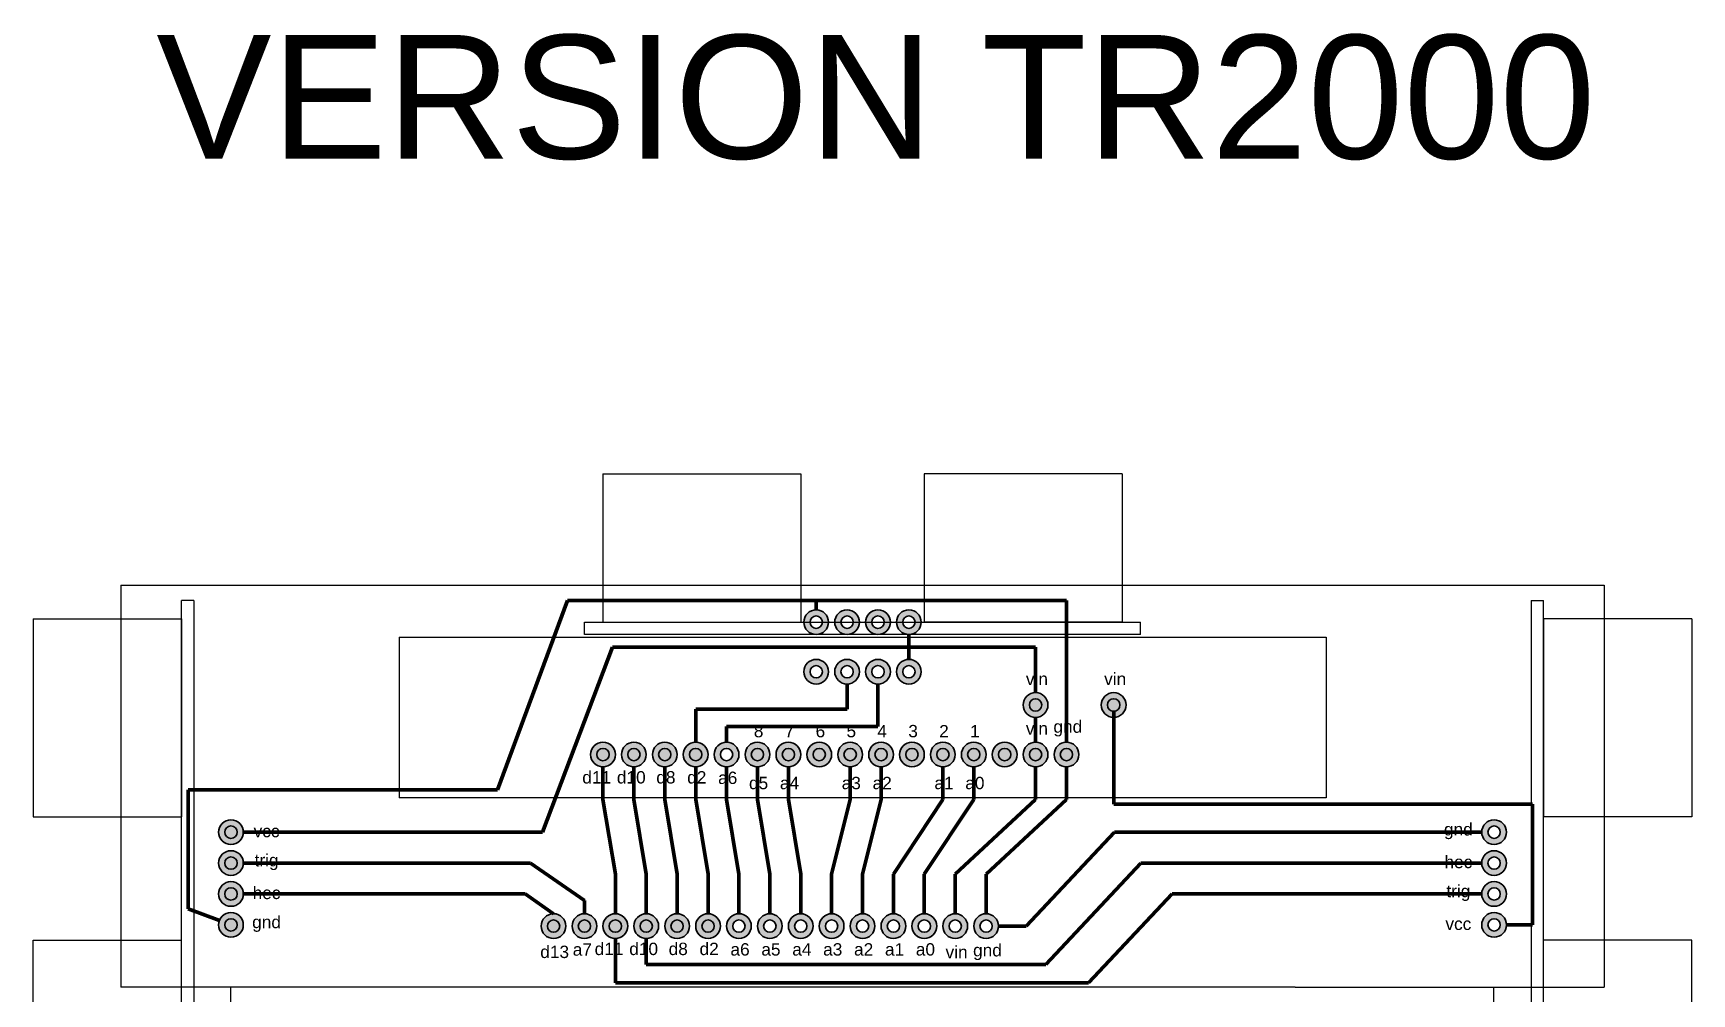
# Model space of a CAD drawing. Header units: millimetres. Extents: x 354 to 1075, y 97 to 298.
# Drawn here: x 572.3 to 706.5, y 220.3 to 298 of the extents above; entities that cross this region are included whole.
import ezdxf

# ---------------------------------------------------------------- set-up
doc = ezdxf.new("R2010")
doc.units = ezdxf.units.MM
doc.layers.add('motores', color=160, linetype='Continuous')
doc.layers.add('placas', color=80, linetype='Continuous')
doc.layers.add('ribetes', color=12, linetype='Continuous', lineweight=100)
doc.layers.add('TALADRO', color=210, linetype='Continuous', lineweight=35)
doc.styles.get("Standard").update_dxf_attribs({"font": 'arial.ttf'})

msp = doc.modelspace()

# ---------------------------------------------------------------- hatches: boundary and pattern name
at = {"layer": 'TALADRO'}
h = msp.add_hatch(color=256, dxfattribs=at)
h.dxf.hatch_style = 1
h.paths.add_polyline_path([(636.62, 250.36, 1), (634.62, 250.36, 1)])
h.paths.add_polyline_path([(636.12, 250.36, -1), (635.12, 250.36, -1)], flags=16)
h = msp.add_hatch(color=256, dxfattribs=at)
h.dxf.hatch_style = 1
h.paths.add_polyline_path([(639.12, 250.36, 1), (637.12, 250.36, 1)])
h.paths.add_polyline_path([(638.62, 250.36, -1), (637.62, 250.36, -1)], flags=16)
h = msp.add_hatch(color=256, dxfattribs=at)
h.dxf.hatch_style = 1
h.paths.add_polyline_path([(641.62, 250.36, 1), (639.62, 250.36, 1)])
h.paths.add_polyline_path([(641.12, 250.36, -1), (640.12, 250.36, -1)], flags=16)
h = msp.add_hatch(color=256, dxfattribs=at)
h.dxf.hatch_style = 1
h.paths.add_polyline_path([(644.12, 250.36, 1), (642.12, 250.36, 1)])
h.paths.add_polyline_path([(643.62, 250.36, -1), (642.62, 250.36, -1)], flags=16)
h = msp.add_hatch(color=256, dxfattribs=at)
h.dxf.hatch_style = 1
h.paths.add_polyline_path([(636.62, 246.35, 1), (634.62, 246.35, 1)])
h.paths.add_polyline_path([(636.12, 246.35, -1), (635.12, 246.35, -1)], flags=16)
h = msp.add_hatch(color=256, dxfattribs=at)
h.dxf.hatch_style = 1
h.paths.add_polyline_path([(639.12, 246.35, 1), (637.12, 246.35, 1)])
h.paths.add_polyline_path([(638.62, 246.35, -1), (637.62, 246.35, -1)], flags=16)
h = msp.add_hatch(color=256, dxfattribs=at)
h.dxf.hatch_style = 1
h.paths.add_polyline_path([(641.62, 246.35, 1), (639.62, 246.35, 1)])
h.paths.add_polyline_path([(641.12, 246.35, -1), (640.12, 246.35, -1)], flags=16)
h = msp.add_hatch(color=256, dxfattribs=at)
h.dxf.hatch_style = 1
h.paths.add_polyline_path([(644.12, 246.35, 1), (642.12, 246.35, 1)])
h.paths.add_polyline_path([(643.62, 246.35, -1), (642.62, 246.35, -1)], flags=16)
h = msp.add_hatch(color=256, dxfattribs=at)
h.dxf.hatch_style = 1
h.paths.add_polyline_path([(654.37, 243.66, -1), (652.37, 243.66, -1)])
h = msp.add_hatch(color=256, dxfattribs=at)
h.dxf.hatch_style = 1
h.paths.add_polyline_path([(660.69, 243.66, -1), (658.69, 243.66, -1)])
h = msp.add_hatch(color=256, dxfattribs=at)
h.dxf.hatch_style = 1
h.paths.add_polyline_path([(619.37, 239.65, -1), (617.37, 239.65, -1)])
h = msp.add_hatch(color=256, dxfattribs=at)
h.dxf.hatch_style = 1
h.paths.add_polyline_path([(621.87, 239.65, -1), (619.87, 239.65, -1)])
h = msp.add_hatch(color=256, dxfattribs=at)
h.dxf.hatch_style = 1
h.paths.add_polyline_path([(624.37, 239.65, -1), (622.37, 239.65, -1)])
h = msp.add_hatch(color=256, dxfattribs=at)
h.dxf.hatch_style = 1
h.paths.add_polyline_path([(626.87, 239.65, -1), (624.87, 239.65, -1)])
h = msp.add_hatch(color=256, dxfattribs=at)
h.dxf.hatch_style = 1
h.paths.add_polyline_path([(627.37, 239.65, 1), (629.37, 239.65, 1)])
h.paths.add_polyline_path([(628.87, 239.65, -1), (627.87, 239.65, -1)], flags=16)
h = msp.add_hatch(color=256, dxfattribs=at)
h.dxf.hatch_style = 1
h.paths.add_polyline_path([(631.87, 239.65, -1), (629.87, 239.65, -1)])
h = msp.add_hatch(color=256, dxfattribs=at)
h.dxf.hatch_style = 1
h.paths.add_polyline_path([(634.37, 239.65, -1), (632.37, 239.65, -1)])
h = msp.add_hatch(color=256, dxfattribs=at)
h.dxf.hatch_style = 1
h.paths.add_polyline_path([(636.87, 239.65, -1), (634.87, 239.65, -1)])
h = msp.add_hatch(color=256, dxfattribs=at)
h.dxf.hatch_style = 1
h.paths.add_polyline_path([(639.37, 239.65, -1), (637.37, 239.65, -1)])
h = msp.add_hatch(color=256, dxfattribs=at)
h.dxf.hatch_style = 1
h.paths.add_polyline_path([(641.87, 239.65, -1), (639.87, 239.65, -1)])
h = msp.add_hatch(color=256, dxfattribs=at)
h.dxf.hatch_style = 1
h.paths.add_polyline_path([(644.37, 239.65, -1), (642.37, 239.65, -1)])
h = msp.add_hatch(color=256, dxfattribs=at)
h.dxf.hatch_style = 1
h.paths.add_polyline_path([(646.87, 239.65, -1), (644.87, 239.65, -1)])
h = msp.add_hatch(color=256, dxfattribs=at)
h.dxf.hatch_style = 1
h.paths.add_polyline_path([(649.37, 239.65, -1), (647.37, 239.65, -1)])
h = msp.add_hatch(color=256, dxfattribs=at)
h.dxf.hatch_style = 1
h.paths.add_polyline_path([(651.87, 239.65, -1), (649.87, 239.65, -1)])
h = msp.add_hatch(color=256, dxfattribs=at)
h.dxf.hatch_style = 1
h.paths.add_polyline_path([(654.37, 239.65, -1), (652.37, 239.65, -1)])
h = msp.add_hatch(color=256, dxfattribs=at)
h.dxf.hatch_style = 1
h.paths.add_polyline_path([(656.87, 239.65, -1), (654.87, 239.65, -1)])
h = msp.add_hatch(color=256, dxfattribs=at)
h.dxf.hatch_style = 1
h.paths.add_polyline_path([(589.27, 233.37, -1), (587.27, 233.37, -1)])
h = msp.add_hatch(color=256, dxfattribs=at)
h.dxf.hatch_style = 1
h.paths.add_polyline_path([(691.47, 233.37, -1), (689.47, 233.37, -1)])
h.paths.add_polyline_path([(690.97, 233.37, -1), (689.97, 233.37, -1)], flags=16)
h = msp.add_hatch(color=256, dxfattribs=at)
h.dxf.hatch_style = 1
h.paths.add_polyline_path([(589.27, 230.87, -1), (587.27, 230.87, -1)])
h = msp.add_hatch(color=256, dxfattribs=at)
h.dxf.hatch_style = 1
h.paths.add_polyline_path([(691.47, 230.87, -1), (689.47, 230.87, -1)])
h.paths.add_polyline_path([(690.97, 230.87, -1), (689.97, 230.87, -1)], flags=16)
h = msp.add_hatch(color=256, dxfattribs=at)
h.dxf.hatch_style = 1
h.paths.add_polyline_path([(589.27, 228.37, -1), (587.27, 228.37, -1)])
h = msp.add_hatch(color=256, dxfattribs=at)
h.dxf.hatch_style = 1
h.paths.add_polyline_path([(691.47, 228.37, -1), (689.47, 228.37, -1)])
h.paths.add_polyline_path([(690.97, 228.37, -1), (689.97, 228.37, -1)], flags=16)
h = msp.add_hatch(color=256, dxfattribs=at)
h.dxf.hatch_style = 1
h.paths.add_polyline_path([(589.27, 225.87, -1), (587.27, 225.87, -1)])
h = msp.add_hatch(color=256, dxfattribs=at)
h.dxf.hatch_style = 1
h.paths.add_polyline_path([(691.47, 225.87, -1), (689.47, 225.87, -1)])
h.paths.add_polyline_path([(690.97, 225.87, -1), (689.97, 225.87, -1)], flags=16)
h = msp.add_hatch(color=256, dxfattribs=at)
h.dxf.hatch_style = 1
h.paths.add_polyline_path([(615.37, 225.77, -1), (613.37, 225.77, -1)])
h = msp.add_hatch(color=256, dxfattribs=at)
h.dxf.hatch_style = 1
h.paths.add_polyline_path([(617.87, 225.77, -1), (615.87, 225.77, -1)])
h = msp.add_hatch(color=256, dxfattribs=at)
h.dxf.hatch_style = 1
h.paths.add_polyline_path([(620.37, 225.77, -1), (618.37, 225.77, -1)])
h = msp.add_hatch(color=256, dxfattribs=at)
h.dxf.hatch_style = 1
h.paths.add_polyline_path([(622.87, 225.77, -1), (620.87, 225.77, -1)])
h = msp.add_hatch(color=256, dxfattribs=at)
h.dxf.hatch_style = 1
h.paths.add_polyline_path([(625.37, 225.77, -1), (623.37, 225.77, -1)])
h = msp.add_hatch(color=256, dxfattribs=at)
h.dxf.hatch_style = 1
h.paths.add_polyline_path([(627.87, 225.77, -1), (625.87, 225.77, -1)])
h = msp.add_hatch(color=256, dxfattribs=at)
h.dxf.hatch_style = 1
h.paths.add_polyline_path([(628.37, 225.77, 1), (630.37, 225.77, 1)])
h.paths.add_polyline_path([(629.87, 225.77, -1), (628.87, 225.77, -1)], flags=16)
h = msp.add_hatch(color=256, dxfattribs=at)
h.dxf.hatch_style = 1
h.paths.add_polyline_path([(630.87, 225.77, 1), (632.87, 225.77, 1)])
h.paths.add_polyline_path([(632.37, 225.77, -1), (631.37, 225.77, -1)], flags=16)
h = msp.add_hatch(color=256, dxfattribs=at)
h.dxf.hatch_style = 1
h.paths.add_polyline_path([(633.37, 225.77, 1), (635.37, 225.77, 1)])
h.paths.add_polyline_path([(634.87, 225.77, -1), (633.87, 225.77, -1)], flags=16)
h = msp.add_hatch(color=256, dxfattribs=at)
h.dxf.hatch_style = 1
h.paths.add_polyline_path([(635.87, 225.77, 1), (637.87, 225.77, 1)])
h.paths.add_polyline_path([(637.37, 225.77, -1), (636.37, 225.77, -1)], flags=16)
h = msp.add_hatch(color=256, dxfattribs=at)
h.dxf.hatch_style = 1
h.paths.add_polyline_path([(638.37, 225.77, 1), (640.37, 225.77, 1)])
h.paths.add_polyline_path([(639.87, 225.77, -1), (638.87, 225.77, -1)], flags=16)
h = msp.add_hatch(color=256, dxfattribs=at)
h.dxf.hatch_style = 1
h.paths.add_polyline_path([(640.87, 225.77, 1), (642.87, 225.77, 1)])
h.paths.add_polyline_path([(642.37, 225.77, -1), (641.37, 225.77, -1)], flags=16)
h = msp.add_hatch(color=256, dxfattribs=at)
h.dxf.hatch_style = 1
h.paths.add_polyline_path([(643.37, 225.77, 1), (645.37, 225.77, 1)])
h.paths.add_polyline_path([(644.87, 225.77, -1), (643.87, 225.77, -1)], flags=16)
h = msp.add_hatch(color=256, dxfattribs=at)
h.dxf.hatch_style = 1
h.paths.add_polyline_path([(645.87, 225.77, 1), (647.87, 225.77, 1)])
h.paths.add_polyline_path([(647.37, 225.77, -1), (646.37, 225.77, -1)], flags=16)
h = msp.add_hatch(color=256, dxfattribs=at)
h.dxf.hatch_style = 1
h.paths.add_polyline_path([(648.37, 225.77, 1), (650.37, 225.77, 1)])
h.paths.add_polyline_path([(649.87, 225.77, -1), (648.87, 225.77, -1)], flags=16)

# ---------------------------------------------------------------- linework, layer by layer
for p, q in [((579.37, 253.35), (699.37, 253.35)), ((579.37, 253.35), (579.37, 220.82)), ((699.37, 253.35), (699.37, 220.82)), ((604.37, 220.82), (579.37, 220.82)), ((588.27, 203.85), (588.27, 220.82)), ((674.37, 220.82), (604.37, 220.82)), ((674.37, 220.82), (699.37, 220.82)), ((690.46, 203.85), (690.46, 220.82))]:
    msp.add_line(p, q)
at = {"layer": 'motores'}
for p, q in [((601.87, 249.15), (676.87, 249.15)), ((601.87, 249.15), (601.87, 236.15)), ((676.87, 249.15), (676.87, 236.15)), ((676.87, 236.15), (601.87, 236.15))]:
    msp.add_line(p, q, dxfattribs=at)
at = {"layer": 'placas'}
for p, q in [((618.37, 262.35), (634.37, 262.35)), ((618.37, 262.35), (618.37, 250.35)), ((634.37, 262.35), (634.37, 250.35)), ((660.37, 262.35), (644.37, 262.35)), ((644.37, 262.35), (644.37, 250.35)), ((660.37, 262.35), (660.37, 250.35)), ((584.27, 207.12), (584.27, 252.12)), ((585.27, 252.12), (584.27, 252.12)), ((585.27, 252.12), (585.27, 207.12)), ((693.47, 252.12), (693.47, 207.12)), ((693.47, 252.12), (694.47, 252.12)), ((694.47, 207.12), (694.47, 252.12)), ((572.27, 250.62), (572.27, 234.62)), ((572.27, 250.62), (584.27, 250.62)), ((584.27, 250.62), (584.27, 234.62)), ((616.87, 249.35), (616.87, 250.35)), ((616.87, 250.35), (661.87, 250.35)), ((618.37, 250.35), (634.37, 250.35)), ((660.37, 250.35), (644.37, 250.35)), ((661.87, 249.35), (661.87, 250.35)), ((694.47, 250.62), (694.47, 234.62)), ((706.47, 250.62), (694.47, 250.62)), ((706.47, 250.62), (706.47, 234.62)), ((661.87, 249.35), (616.87, 249.35)), ((572.27, 234.62), (584.27, 234.62)), ((706.47, 234.62), (694.47, 234.62)), ((572.27, 208.62), (572.27, 224.62)), ((572.27, 224.62), (584.27, 224.62)), ((584.27, 208.62), (584.27, 224.62)), ((706.47, 224.62), (694.47, 224.62)), ((694.47, 208.62), (694.47, 224.62)), ((706.47, 208.62), (706.47, 224.62))]:
    msp.add_line(p, q, dxfattribs=at)
at = {"layer": 'ribetes'}
for p, q in [((615.49, 252.12), (609.83, 236.79)), ((632.62, 252.12), (615.49, 252.12)), ((655.87, 252.12), (632.62, 252.12)), ((635.62, 251.36), (635.62, 252.12)), ((655.87, 240.65), (655.87, 252.12)), ((619.14, 248.35), (613.48, 233.37)), ((643.12, 248.35), (619.14, 248.35)), ((643.12, 247.35), (643.12, 249.36)), ((643.12, 248.35), (653.37, 248.35)), ((653.37, 244.66), (653.37, 248.35)), ((638.12, 245.35), (638.12, 243.33)), ((640.62, 245.35), (640.62, 241.92)), ((625.87, 240.65), (625.87, 243.33)), ((638.12, 243.33), (625.87, 243.33)), ((659.69, 235.64), (659.69, 243.16)), ((628.37, 240.65), (628.37, 241.92)), ((640.62, 241.92), (628.37, 241.92)), ((653.37, 240.65), (653.37, 242.66)), ((618.37, 236.02), (618.37, 238.65)), ((620.87, 236.02), (620.87, 238.65)), ((623.37, 236.02), (623.37, 238.65)), ((625.87, 236.02), (625.87, 238.65)), ((628.37, 236.02), (628.37, 238.65)), ((630.87, 236.02), (630.87, 238.65)), ((630.87, 236.02), (630.87, 238.65)), ((633.37, 236.02), (633.37, 238.65)), ((638.37, 236.02), (638.37, 238.65)), ((640.87, 236.02), (640.87, 238.65)), ((645.87, 236.02), (645.87, 238.65)), ((648.37, 236.02), (648.37, 238.65)), ((653.37, 236.02), (653.37, 238.65)), ((655.87, 236.02), (655.87, 238.65)), ((584.81, 236.79), (584.81, 227.16)), ((609.83, 236.79), (584.81, 236.79)), ((618.37, 236.02), (619.37, 229.98)), ((620.87, 236.02), (621.87, 229.98)), ((623.37, 236.02), (624.37, 229.98)), ((626.87, 229.98), (625.87, 236.02)), ((629.37, 229.98), (628.37, 236.02)), ((631.87, 229.98), (630.87, 236.02)), ((634.37, 229.98), (633.37, 236.02)), ((636.87, 229.98), (638.37, 236.02)), ((639.37, 229.98), (640.87, 236.02)), ((641.87, 229.98), (645.87, 236.02)), ((644.37, 229.98), (648.37, 236.02)), ((646.87, 229.98), (653.37, 236.02)), ((649.37, 229.98), (655.87, 236.02)), ((693.57, 235.64), (659.69, 235.64)), ((693.57, 225.87), (693.57, 235.64)), ((589.27, 233.37), (613.48, 233.37)), ((659.76, 233.37), (652.62, 225.77)), ((689.47, 233.37), (659.76, 233.37)), ((589.27, 230.87), (612.51, 230.87)), ((612.51, 230.87), (616.87, 227.84)), ((661.9, 230.87), (654.2, 222.67)), ((689.47, 230.87), (661.9, 230.87)), ((619.37, 226.77), (619.37, 229.98)), ((621.87, 226.77), (621.87, 229.98)), ((624.37, 226.77), (624.37, 229.98)), ((626.87, 226.77), (626.87, 229.98)), ((629.37, 226.77), (629.37, 229.98)), ((631.87, 226.77), (631.87, 229.98)), ((634.37, 226.77), (634.37, 229.98)), ((636.87, 226.77), (636.87, 229.98)), ((639.37, 226.77), (639.37, 229.98)), ((641.87, 226.77), (641.87, 229.98)), ((644.37, 226.77), (644.37, 229.98)), ((646.87, 226.77), (646.87, 229.98)), ((649.37, 226.77), (649.37, 229.98)), ((589.27, 228.37), (612.07, 228.37)), ((612.07, 228.37), (614.37, 226.77)), ((664.42, 228.37), (657.66, 221.17)), ((659.55, 228.37), (659.55, 228.37)), ((689.47, 228.37), (664.42, 228.37)), ((584.81, 227.16), (587.33, 226.22)), ((616.87, 226.77), (616.87, 227.84)), ((650.37, 225.77), (652.62, 225.77)), ((691.47, 225.87), (693.57, 225.87)), ((619.37, 224.77), (619.37, 221.17)), ((621.87, 224.77), (621.87, 222.67)), ((621.87, 222.67), (654.2, 222.67)), ((619.37, 221.17), (657.66, 221.17))]:
    msp.add_line(p, q, dxfattribs=at)
at = {"layer": 'TALADRO'}
for centre, radius in [((635.62, 250.36), 1), ((638.12, 250.36), 1), ((640.62, 250.36), 1), ((643.12, 250.36), 1), ((635.62, 250.36), 0.5), ((638.12, 250.36), 0.5), ((640.62, 250.36), 0.5), ((643.12, 250.36), 0.5), ((635.62, 246.35), 1), ((638.12, 246.35), 1), ((640.62, 246.35), 1), ((643.12, 246.35), 1), ((635.62, 246.35), 0.5), ((638.12, 246.35), 0.5), ((640.62, 246.35), 0.5), ((643.12, 246.35), 0.5), ((653.37, 243.66), 1), ((659.69, 243.66), 1), ((653.37, 243.66), 0.5), ((659.69, 243.66), 0.5), ((618.37, 239.65), 1), ((620.87, 239.65), 1), ((623.37, 239.65), 1), ((625.87, 239.65), 1), ((628.37, 239.65), 1), ((630.87, 239.65), 1), ((633.37, 239.65), 1), ((635.87, 239.65), 1), ((638.37, 239.65), 1), ((640.87, 239.65), 1), ((643.37, 239.65), 1), ((645.87, 239.65), 1), ((648.37, 239.65), 1), ((650.87, 239.65), 1), ((653.37, 239.65), 1), ((655.87, 239.65), 1), ((618.37, 239.65), 0.5), ((620.87, 239.65), 0.5), ((623.37, 239.65), 0.5), ((625.87, 239.65), 0.5), ((628.37, 239.65), 0.5), ((630.87, 239.65), 0.5), ((633.37, 239.65), 0.5), ((635.87, 239.65), 0.5), ((638.37, 239.65), 0.5), ((640.87, 239.65), 0.5), ((643.37, 239.65), 0.5), ((645.87, 239.65), 0.5), ((648.37, 239.65), 0.5), ((650.87, 239.65), 0.5), ((653.37, 239.65), 0.5), ((655.87, 239.65), 0.5), ((588.27, 233.37), 1), ((588.27, 233.37), 0.5), ((690.47, 233.37), 1), ((690.47, 233.37), 0.5), ((588.27, 230.87), 1), ((588.27, 230.87), 0.5), ((690.47, 230.87), 1), ((690.47, 230.87), 0.5), ((588.27, 228.37), 1), ((588.27, 228.37), 0.5), ((690.47, 228.37), 1), ((690.47, 228.37), 0.5), ((588.27, 225.87), 1), ((690.47, 225.87), 1), ((588.27, 225.87), 0.5), ((614.37, 225.77), 1), ((614.37, 225.77), 0.5), ((616.87, 225.77), 1), ((616.87, 225.77), 0.5), ((619.37, 225.77), 1), ((619.37, 225.77), 0.5), ((621.87, 225.77), 1), ((621.87, 225.77), 0.5), ((624.37, 225.77), 1), ((624.37, 225.77), 0.5), ((626.87, 225.77), 1), ((626.87, 225.77), 0.5), ((629.37, 225.77), 1), ((629.37, 225.77), 0.5), ((631.87, 225.77), 1), ((631.87, 225.77), 0.5), ((634.37, 225.77), 1), ((634.37, 225.77), 0.5), ((636.87, 225.77), 1), ((636.87, 225.77), 0.5), ((639.37, 225.77), 1), ((639.37, 225.77), 0.5), ((641.87, 225.77), 1), ((641.87, 225.77), 0.5), ((644.37, 225.77), 1), ((644.37, 225.77), 0.5), ((646.87, 225.77), 1), ((646.87, 225.77), 0.5), ((649.37, 225.77), 1), ((649.37, 225.77), 0.5), ((690.47, 225.87), 0.5)]:
    msp.add_circle(centre, radius, dxfattribs=at)

# ---------------------------------------------------------------- texts
at = {"insert": (580.88, 297.86), "char_height": 10, "attachment_point": 1}
msp.add_mtext_dynamic_manual_height_columns('\\pi1.35003;VERSION TR2000', width=118.4299, gutter_width=12.5, heights=[0], dxfattribs=at)
at = {"layer": 'placas', "char_height": 1, "attachment_point": 5}
for s, insert in [('vin', (653.48, 245.77)), ('vin', (659.81, 245.77)), ('8', (630.96, 241.54)), ('7', (633.46, 241.54)), ('6', (635.96, 241.54)), ('5', (638.46, 241.54)), ('4', (640.96, 241.54)), ('3', (643.46, 241.54)), ('2', (645.96, 241.54)), ('1', (648.46, 241.54)), ('vin', (653.48, 241.76)), ('gnd', (655.98, 241.76)), ('d11', (617.86, 237.8)), ('d10', (620.66, 237.8)), ('d8', (623.46, 237.8)), ('d2', (625.96, 237.8)), ('a6', (628.46, 237.76)), ('d5', (630.96, 237.34)), ('a4', (633.46, 237.34)), ('a3', (638.46, 237.34)), ('a2', (640.96, 237.34)), ('a1', (645.96, 237.34)), ('a0', (648.46, 237.34)), ('vcc', (591.15, 233.45)), ('gnd', (687.58, 233.45)), ('trig', (591.15, 230.95)), ('hec', (687.58, 230.95)), ('hec', (591.15, 228.45)), ('trig', (687.58, 228.45)), ('gnd', (591.15, 225.95)), ('vcc', (687.58, 225.95)), ('d13', (614.46, 223.68)), ('a7', (616.7, 223.87)), ('d11', (618.86, 223.92)), ('d10', (621.66, 223.92)), ('d8', (624.46, 223.92)), ('d2', (626.96, 223.92)), ('a6', (629.46, 223.88)), ('a5', (631.96, 223.88)), ('a4', (634.46, 223.88)), ('a3', (636.96, 223.88)), ('a2', (639.46, 223.88)), ('a1', (641.96, 223.88)), ('a0', (644.46, 223.88)), ('vin', (646.98, 223.67)), ('gnd', (649.48, 223.67))]:
    msp.add_mtext_dynamic_manual_height_columns(s, width=2.2173, gutter_width=12.5, heights=[0], dxfattribs=dict(at, insert=insert))

doc.saveas('drawing.dxf')
